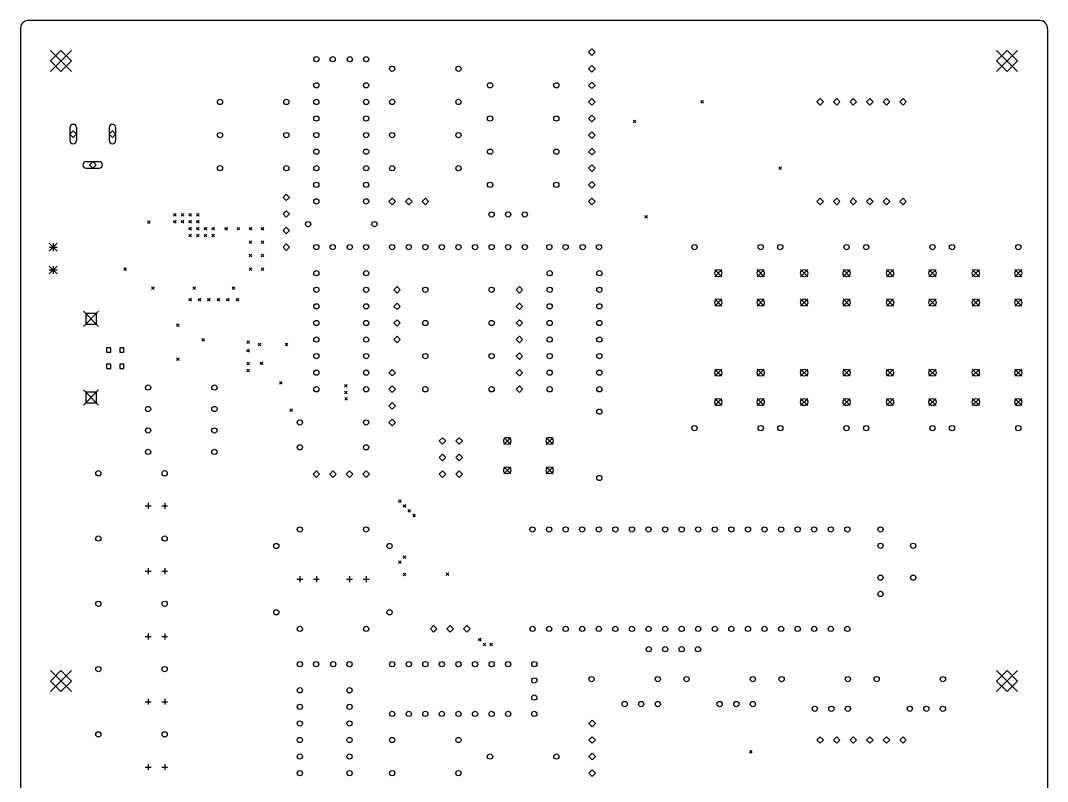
# Model space of a CAD drawing. Extents: x 30 to 189, y -256 to -24.
# Drawn here: x 31.7 to 189.1, y -140.2 to -23.7 of the extents above; entities that cross this region are included whole.
import ezdxf

# ---------------------------------------------------------------- set-up
doc = ezdxf.new("R2010")
doc.units = 0
doc.layers.add('BLACK', color=7, linetype='CONTINUOUS')

msp = doc.modelspace()

# ---------------------------------------------------------------- linework, layer by layer
at = {"layer": 'BLACK', "linetype": 'CONTINUOUS'}
for p, q in [((31.6985, -24.7815), (31.6985, -224.782)), ((187.96, -23.6541), (32.9596, -23.6541)), ((189.087, -24.9151), (189.087, -224.915)), ((36.2927, -28.2483), (39.4927, -31.4483)), ((39.4927, -28.2483), (36.2927, -31.4483)), ((37.8927, -28.2483), (36.2927, -29.8483)), ((39.4927, -29.8483), (37.8927, -28.2483)), ((119.25, -28), (118.75, -28.5)), ((119.75, -28.5), (119.25, -28)), ((181.293, -28.2482), (184.493, -31.4482)), ((184.493, -28.2482), (181.293, -31.4482)), ((182.893, -28.2482), (181.293, -29.8482)), ((184.493, -29.8482), (182.893, -28.2482)), ((36.2927, -29.8483), (37.8927, -31.4483)), ((37.8927, -31.4483), (39.4927, -29.8483)), ((118.75, -28.5), (119.25, -29)), ((119.25, -29), (119.75, -28.5)), ((181.293, -29.8482), (182.893, -31.4482)), ((182.893, -31.4482), (184.493, -29.8482)), ((119.25, -30.54), (118.75, -31.04)), ((118.75, -31.04), (119.25, -31.54)), ((119.75, -31.04), (119.25, -30.54)), ((119.25, -31.54), (119.75, -31.04)), ((119.25, -33.08), (118.75, -33.58)), ((118.75, -33.58), (119.25, -34.08)), ((119.75, -33.58), (119.25, -33.08)), ((119.25, -34.08), (119.75, -33.58)), ((119.25, -35.62), (118.75, -36.12)), ((118.75, -36.12), (119.25, -36.62)), ((119.75, -36.12), (119.25, -35.62)), ((119.25, -36.62), (119.75, -36.12)), ((135.952, -35.92), (136.352, -36.32)), ((136.352, -35.92), (135.952, -36.32)), ((154.25, -35.62), (153.75, -36.12)), ((153.75, -36.12), (154.25, -36.62)), ((154.75, -36.12), (154.25, -35.62)), ((154.25, -36.62), (154.75, -36.12)), ((156.79, -35.62), (156.29, -36.12)), ((156.29, -36.12), (156.79, -36.62)), ((157.29, -36.12), (156.79, -35.62)), ((156.79, -36.62), (157.29, -36.12)), ((159.33, -35.62), (158.83, -36.12)), ((158.83, -36.12), (159.33, -36.62)), ((159.83, -36.12), (159.33, -35.62)), ((159.33, -36.62), (159.83, -36.12)), ((161.87, -35.62), (161.37, -36.12)), ((161.37, -36.12), (161.87, -36.62)), ((162.37, -36.12), (161.87, -35.62)), ((161.87, -36.62), (162.37, -36.12)), ((164.41, -35.62), (163.91, -36.12)), ((163.91, -36.12), (164.41, -36.62)), ((164.91, -36.12), (164.41, -35.62)), ((164.41, -36.62), (164.91, -36.12)), ((166.95, -35.62), (166.45, -36.12)), ((166.45, -36.12), (166.95, -36.62)), ((167.45, -36.12), (166.95, -35.62)), ((166.95, -36.62), (167.45, -36.12)), ((119.25, -38.16), (118.75, -38.66)), ((118.75, -38.66), (119.25, -39.16)), ((119.75, -38.66), (119.25, -38.16)), ((119.25, -39.16), (119.75, -38.66)), ((125.605, -38.9105), (126.005, -39.3105)), ((126.005, -38.9105), (125.605, -39.3105)), ((39.27, -40.0525), (39.27, -42.0525)), ((39.77, -40.5525), (39.27, -41.0525)), ((40.27, -41.0525), (39.77, -40.5525)), ((40.27, -40.0525), (40.27, -42.0525)), ((45.27, -40.0525), (45.27, -42.0525)), ((45.77, -40.5525), (45.27, -41.0525)), ((46.27, -41.0525), (45.77, -40.5525)), ((46.27, -40.0525), (46.27, -42.0525)), ((119.25, -40.7), (118.75, -41.2)), ((119.75, -41.2), (119.25, -40.7)), ((39.27, -41.0525), (39.77, -41.5525)), ((39.77, -41.5525), (40.27, -41.0525)), ((45.27, -41.0525), (45.77, -41.5525)), ((45.77, -41.5525), (46.27, -41.0525)), ((118.75, -41.2), (119.25, -41.7)), ((119.25, -41.7), (119.75, -41.2)), ((119.25, -43.24), (118.75, -43.74)), ((118.75, -43.74), (119.25, -44.24)), ((119.75, -43.74), (119.25, -43.24)), ((119.25, -44.24), (119.75, -43.74)), ((41.77, -45.2525), (43.77, -45.2525)), ((42.77, -45.2525), (42.27, -45.7525)), ((43.27, -45.7525), (42.77, -45.2525)), ((41.77, -46.2525), (43.77, -46.2525)), ((42.27, -45.7525), (42.77, -46.2525)), ((42.77, -46.2525), (43.27, -45.7525)), ((119.25, -45.78), (118.75, -46.28)), ((118.75, -46.28), (119.25, -46.78)), ((119.75, -46.28), (119.25, -45.78)), ((119.25, -46.78), (119.75, -46.28)), ((147.943, -46.0773), (148.343, -46.4773)), ((148.343, -46.0773), (147.943, -46.4773)), ((119.25, -48.32), (118.75, -48.82)), ((119.75, -48.82), (119.25, -48.32)), ((72.435, -50.24), (71.935, -50.74)), ((72.935, -50.74), (72.435, -50.24)), ((118.75, -48.82), (119.25, -49.32)), ((119.25, -49.32), (119.75, -48.82)), ((71.935, -50.74), (72.435, -51.24)), ((72.435, -51.24), (72.935, -50.74)), ((88.66, -50.86), (88.16, -51.36)), ((88.16, -51.36), (88.66, -51.86)), ((89.16, -51.36), (88.66, -50.86)), ((88.66, -51.86), (89.16, -51.36)), ((91.2, -50.86), (90.7, -51.36)), ((90.7, -51.36), (91.2, -51.86)), ((91.7, -51.36), (91.2, -50.86)), ((91.2, -51.86), (91.7, -51.36)), ((93.74, -50.86), (93.24, -51.36)), ((93.24, -51.36), (93.74, -51.86)), ((94.24, -51.36), (93.74, -50.86)), ((93.74, -51.86), (94.24, -51.36)), ((119.25, -50.86), (118.75, -51.36)), ((118.75, -51.36), (119.25, -51.86)), ((119.75, -51.36), (119.25, -50.86)), ((119.25, -51.86), (119.75, -51.36)), ((154.25, -50.86), (153.75, -51.36)), ((153.75, -51.36), (154.25, -51.86)), ((154.75, -51.36), (154.25, -50.86)), ((154.25, -51.86), (154.75, -51.36)), ((156.79, -50.86), (156.29, -51.36)), ((156.29, -51.36), (156.79, -51.86)), ((157.29, -51.36), (156.79, -50.86)), ((156.79, -51.86), (157.29, -51.36)), ((159.33, -50.86), (158.83, -51.36)), ((158.83, -51.36), (159.33, -51.86)), ((159.83, -51.36), (159.33, -50.86)), ((159.33, -51.86), (159.83, -51.36)), ((161.87, -50.86), (161.37, -51.36)), ((161.37, -51.36), (161.87, -51.86)), ((162.37, -51.36), (161.87, -50.86)), ((161.87, -51.86), (162.37, -51.36)), ((164.41, -50.86), (163.91, -51.36)), ((163.91, -51.36), (164.41, -51.86)), ((164.91, -51.36), (164.41, -50.86)), ((164.41, -51.86), (164.91, -51.36)), ((166.95, -50.86), (166.45, -51.36)), ((166.45, -51.36), (166.95, -51.86)), ((167.45, -51.36), (166.95, -50.86)), ((166.95, -51.86), (167.45, -51.36)), ((55.13, -53.23), (55.53, -53.63)), ((55.53, -53.23), (55.13, -53.63)), ((56.3133, -53.23), (56.7133, -53.63)), ((56.7133, -53.23), (56.3133, -53.63)), ((57.4967, -53.23), (57.8967, -53.63)), ((57.8967, -53.23), (57.4967, -53.63)), ((58.68, -53.23), (59.08, -53.63)), ((59.08, -53.23), (58.68, -53.63)), ((72.435, -52.78), (71.935, -53.28)), ((71.935, -53.28), (72.435, -53.78)), ((72.935, -53.28), (72.435, -52.78)), ((72.435, -53.78), (72.935, -53.28)), ((51.17, -54.33), (51.57, -54.73)), ((51.57, -54.33), (51.17, -54.73)), ((55.13, -54.26), (55.53, -54.66)), ((55.53, -54.26), (55.13, -54.66)), ((56.3133, -54.26), (56.7133, -54.66)), ((56.7133, -54.26), (56.3133, -54.66)), ((57.4967, -54.26), (57.8967, -54.66)), ((57.8967, -54.26), (57.4967, -54.66)), ((58.68, -54.26), (59.08, -54.66)), ((59.08, -54.26), (58.68, -54.66)), ((127.39, -53.5209), (127.79, -53.9209)), ((127.79, -53.5209), (127.39, -53.9209)), ((57.49, -55.34), (57.89, -55.74)), ((57.89, -55.34), (57.49, -55.74)), ((57.49, -56.37), (57.89, -56.77)), ((57.89, -56.37), (57.49, -56.77)), ((58.6733, -55.34), (59.0733, -55.74)), ((59.0733, -55.34), (58.6733, -55.74)), ((58.6733, -56.37), (59.0733, -56.77)), ((59.0733, -56.37), (58.6733, -56.77)), ((59.8567, -55.34), (60.2567, -55.74)), ((60.2567, -55.34), (59.8567, -55.74)), ((59.8567, -56.37), (60.2567, -56.77)), ((60.2567, -56.37), (59.8567, -56.77)), ((61.04, -55.34), (61.44, -55.74)), ((61.44, -55.34), (61.04, -55.74)), ((61.04, -56.37), (61.44, -56.77)), ((61.44, -56.37), (61.04, -56.77)), ((63.0275, -55.34), (63.4275, -55.74)), ((63.4275, -55.34), (63.0275, -55.74)), ((64.875, -55.34), (65.275, -55.74)), ((65.275, -55.34), (64.875, -55.74)), ((66.7225, -55.34), (67.1225, -55.74)), ((67.1225, -55.34), (66.7225, -55.74)), ((68.57, -55.34), (68.97, -55.74)), ((68.97, -55.34), (68.57, -55.74)), ((72.435, -55.32), (71.935, -55.82)), ((71.935, -55.82), (72.435, -56.32)), ((72.935, -55.82), (72.435, -55.32)), ((72.435, -56.32), (72.935, -55.82)), ((36.11, -57.76), (37.31, -58.96)), ((37.31, -57.76), (36.11, -58.96)), ((36.71, -57.76), (36.71, -58.96)), ((66.7225, -57.4033), (67.1225, -57.8033)), ((67.1225, -57.4033), (66.7225, -57.8033)), ((68.57, -57.4033), (68.97, -57.8033)), ((68.97, -57.4033), (68.57, -57.8033)), ((72.435, -57.86), (71.935, -58.36)), ((72.935, -58.36), (72.435, -57.86)), ((36.11, -58.36), (37.31, -58.36)), ((66.7225, -59.4667), (67.1225, -59.8667)), ((67.1225, -59.4667), (66.7225, -59.8667)), ((68.57, -59.4667), (68.97, -59.8667)), ((68.97, -59.4667), (68.57, -59.8667)), ((71.935, -58.36), (72.435, -58.86)), ((72.435, -58.86), (72.935, -58.36)), ((36.11, -61.26), (37.31, -62.46)), ((37.31, -61.26), (36.11, -62.46)), ((36.71, -61.26), (36.71, -62.46)), ((36.11, -61.86), (37.31, -61.86)), ((47.51, -61.54), (47.91, -61.94)), ((47.91, -61.54), (47.51, -61.94)), ((66.7225, -61.53), (67.1225, -61.93)), ((67.1225, -61.53), (66.7225, -61.93)), ((68.57, -61.53), (68.97, -61.93)), ((68.97, -61.53), (68.57, -61.93)), ((138.093, -61.81), (139.193, -62.91)), ((139.193, -61.81), (138.093, -62.91)), ((144.593, -61.81), (145.693, -62.91)), ((145.693, -61.81), (144.593, -62.91)), ((151.253, -61.81), (152.353, -62.91)), ((152.353, -61.81), (151.253, -62.91)), ((157.753, -61.81), (158.853, -62.91)), ((158.853, -61.81), (157.753, -62.91)), ((164.413, -61.81), (165.513, -62.91)), ((165.513, -61.81), (164.413, -62.91)), ((170.913, -61.81), (172.013, -62.91)), ((172.013, -61.81), (170.913, -62.91)), ((177.573, -61.81), (178.673, -62.91)), ((178.673, -61.81), (177.573, -62.91)), ((184.073, -61.81), (185.173, -62.91)), ((185.173, -61.81), (184.073, -62.91)), ((51.78, -64.46), (52.18, -64.86)), ((52.18, -64.46), (51.78, -64.86)), ((58.11, -64.46), (58.51, -64.86)), ((58.51, -64.46), (58.11, -64.86)), ((64.11, -64.46), (64.51, -64.86)), ((64.51, -64.46), (64.11, -64.86)), ((89.4, -64.4), (88.9, -64.9)), ((89.9, -64.9), (89.4, -64.4)), ((108.147, -64.4), (107.647, -64.9)), ((108.647, -64.9), (108.147, -64.4)), ((88.9, -64.9), (89.4, -65.4)), ((89.4, -65.4), (89.9, -64.9)), ((107.647, -64.9), (108.147, -65.4)), ((108.147, -65.4), (108.647, -64.9)), ((57.4753, -66.21), (57.8753, -66.61)), ((57.8753, -66.21), (57.4753, -66.61)), ((58.9263, -66.21), (59.3263, -66.61)), ((59.3263, -66.21), (58.9263, -66.61)), ((60.3772, -66.21), (60.7772, -66.61)), ((60.7772, -66.21), (60.3772, -66.61)), ((61.8281, -66.21), (62.2281, -66.61)), ((62.2281, -66.21), (61.8281, -66.61)), ((63.2791, -66.21), (63.6791, -66.61)), ((63.6791, -66.21), (63.2791, -66.61)), ((64.73, -66.21), (65.13, -66.61)), ((65.13, -66.21), (64.73, -66.61)), ((89.4, -66.94), (88.9, -67.44)), ((88.9, -67.44), (89.4, -67.94)), ((89.9, -67.44), (89.4, -66.94)), ((89.4, -67.94), (89.9, -67.44)), ((108.147, -66.94), (107.647, -67.44)), ((107.647, -67.44), (108.147, -67.94)), ((108.647, -67.44), (108.147, -66.94)), ((108.147, -67.94), (108.647, -67.44)), ((138.093, -66.31), (139.193, -67.41)), ((139.193, -66.31), (138.093, -67.41)), ((144.593, -66.31), (145.693, -67.41)), ((145.693, -66.31), (144.593, -67.41)), ((151.253, -66.31), (152.353, -67.41)), ((152.353, -66.31), (151.253, -67.41)), ((157.753, -66.31), (158.853, -67.41)), ((158.853, -66.31), (157.753, -67.41)), ((164.413, -66.31), (165.513, -67.41)), ((165.513, -66.31), (164.413, -67.41)), ((170.913, -66.31), (172.013, -67.41)), ((172.013, -66.31), (170.913, -67.41)), ((177.573, -66.31), (178.673, -67.41)), ((178.673, -66.31), (177.573, -67.41)), ((184.073, -66.31), (185.173, -67.41)), ((185.173, -66.31), (184.073, -67.41)), ((41.3425, -68.185), (43.6725, -70.515)), ((43.6725, -68.185), (41.3425, -70.515)), ((43.3313, -68.5262), (41.6837, -68.5262)), ((41.6837, -68.5262), (41.6837, -70.1738)), ((43.3313, -70.1738), (43.3313, -68.5262)), ((41.6837, -70.1738), (43.3313, -70.1738)), ((55.6, -70.13), (56, -70.53)), ((56, -70.13), (55.6, -70.53)), ((89.4, -69.48), (88.9, -69.98)), ((88.9, -69.98), (89.4, -70.48)), ((89.9, -69.98), (89.4, -69.48)), ((89.4, -70.48), (89.9, -69.98)), ((108.147, -69.48), (107.647, -69.98)), ((107.647, -69.98), (108.147, -70.48)), ((108.647, -69.98), (108.147, -69.48)), ((108.147, -70.48), (108.647, -69.98)), ((59.4923, -72.3877), (59.8923, -72.7877)), ((59.8923, -72.3877), (59.4923, -72.7877)), ((89.4, -72.02), (88.9, -72.52)), ((89.9, -72.52), (89.4, -72.02)), ((108.147, -72.02), (107.647, -72.52)), ((108.647, -72.52), (108.147, -72.02)), ((45.5428, -73.7947), (44.8922, -73.7947)), ((44.8922, -73.7947), (44.8922, -74.4453)), ((45.5428, -74.4453), (45.5428, -73.7947)), ((47.5428, -73.7947), (46.8922, -73.7947)), ((46.8922, -73.7947), (46.8922, -74.4453)), ((47.5428, -74.4453), (47.5428, -73.7947)), ((66.3805, -72.725), (66.7805, -73.125)), ((66.7805, -72.725), (66.3805, -73.125)), ((68.13, -73.07), (68.53, -73.47)), ((68.53, -73.07), (68.13, -73.47)), ((72.235, -73.07), (72.635, -73.47)), ((72.635, -73.07), (72.235, -73.47)), ((88.9, -72.52), (89.4, -73.02)), ((89.4, -73.02), (89.9, -72.52)), ((107.647, -72.52), (108.147, -73.02)), ((108.147, -73.02), (108.647, -72.52)), ((44.8922, -74.4453), (45.5428, -74.4453)), ((46.8922, -74.4453), (47.5428, -74.4453)), ((55.6, -75.32), (56, -75.72)), ((56, -75.32), (55.6, -75.72)), ((66.3805, -74.025), (66.7805, -74.425)), ((66.7805, -74.025), (66.3805, -74.425)), ((108.147, -74.56), (107.647, -75.06)), ((107.647, -75.06), (108.147, -75.56)), ((108.647, -75.06), (108.147, -74.56)), ((108.147, -75.56), (108.647, -75.06)), ((45.5428, -76.2947), (44.8922, -76.2947)), ((44.8922, -76.2947), (44.8922, -76.9453)), ((44.8922, -76.9453), (45.5428, -76.9453)), ((45.5428, -76.9453), (45.5428, -76.2947)), ((47.5428, -76.2947), (46.8922, -76.2947)), ((46.8922, -76.2947), (46.8922, -76.9453)), ((46.8922, -76.9453), (47.5428, -76.9453)), ((47.5428, -76.9453), (47.5428, -76.2947)), ((66.3805, -75.975), (66.7805, -76.375)), ((66.7805, -75.975), (66.3805, -76.375)), ((66.3805, -77.07), (66.7805, -77.47)), ((66.7805, -77.07), (66.3805, -77.47)), ((68.44, -75.97), (68.84, -76.37)), ((68.84, -75.97), (68.44, -76.37)), ((88.66, -77.1), (88.16, -77.6)), ((89.16, -77.6), (88.66, -77.1)), ((108.147, -77.1), (107.647, -77.6)), ((108.647, -77.6), (108.147, -77.1)), ((138.093, -77.05), (139.193, -78.15)), ((139.193, -77.05), (138.093, -78.15)), ((144.593, -77.05), (145.693, -78.15)), ((145.693, -77.05), (144.593, -78.15)), ((151.253, -77.05), (152.353, -78.15)), ((152.353, -77.05), (151.253, -78.15)), ((157.753, -77.05), (158.853, -78.15)), ((158.853, -77.05), (157.753, -78.15)), ((164.413, -77.05), (165.513, -78.15)), ((165.513, -77.05), (164.413, -78.15)), ((170.913, -77.05), (172.013, -78.15)), ((172.013, -77.05), (170.913, -78.15)), ((177.573, -77.05), (178.673, -78.15)), ((178.673, -77.05), (177.573, -78.15)), ((184.073, -77.05), (185.173, -78.15)), ((185.173, -77.05), (184.073, -78.15)), ((88.16, -77.6), (88.66, -78.1)), ((88.66, -78.1), (89.16, -77.6)), ((107.647, -77.6), (108.147, -78.1)), ((108.147, -78.1), (108.647, -77.6)), ((41.3425, -80.225), (43.6725, -82.555)), ((43.6725, -80.225), (41.3425, -82.555)), ((71.3862, -78.9575), (71.7862, -79.3575)), ((71.7862, -78.9575), (71.3862, -79.3575)), ((81.3745, -79.3945), (81.7745, -79.7945)), ((81.7745, -79.3945), (81.3745, -79.7945)), ((88.66, -79.64), (88.16, -80.14)), ((88.16, -80.14), (88.66, -80.64)), ((89.16, -80.14), (88.66, -79.64)), ((88.66, -80.64), (89.16, -80.14)), ((108.147, -79.64), (107.647, -80.14)), ((107.647, -80.14), (108.147, -80.64)), ((108.647, -80.14), (108.147, -79.64)), ((108.147, -80.64), (108.647, -80.14)), ((43.3313, -80.5662), (41.6837, -80.5662)), ((41.6837, -80.5662), (41.6837, -82.2138)), ((43.3313, -82.2138), (43.3313, -80.5662)), ((81.3745, -80.4218), (81.7745, -80.8218)), ((81.7745, -80.4218), (81.3745, -80.8218)), ((81.3954, -81.4254), (81.7954, -81.8254)), ((81.7954, -81.4254), (81.3954, -81.8254)), ((138.093, -81.55), (139.193, -82.65)), ((139.193, -81.55), (138.093, -82.65)), ((144.593, -81.55), (145.693, -82.65)), ((145.693, -81.55), (144.593, -82.65)), ((151.253, -81.55), (152.353, -82.65)), ((152.353, -81.55), (151.253, -82.65)), ((157.753, -81.55), (158.853, -82.65)), ((158.853, -81.55), (157.753, -82.65)), ((164.413, -81.55), (165.513, -82.65)), ((165.513, -81.55), (164.413, -82.65)), ((170.913, -81.55), (172.013, -82.65)), ((172.013, -81.55), (170.913, -82.65)), ((177.573, -81.55), (178.673, -82.65)), ((178.673, -81.55), (177.573, -82.65)), ((184.073, -81.55), (185.173, -82.65)), ((185.173, -81.55), (184.073, -82.65)), ((41.6837, -82.2138), (43.3313, -82.2138)), ((72.98, -83.1395), (73.38, -83.5395)), ((73.38, -83.1395), (72.98, -83.5395)), ((88.66, -82.18), (88.16, -82.68)), ((88.16, -82.68), (88.66, -83.18)), ((89.16, -82.68), (88.66, -82.18)), ((88.66, -83.18), (89.16, -82.68)), ((88.66, -84.72), (88.16, -85.22)), ((89.16, -85.22), (88.66, -84.72)), ((88.16, -85.22), (88.66, -85.72)), ((88.66, -85.72), (89.16, -85.22)), ((96.37, -87.56), (95.87, -88.06)), ((95.87, -88.06), (96.37, -88.56)), ((96.87, -88.06), (96.37, -87.56)), ((96.37, -88.56), (96.87, -88.06)), ((98.91, -87.56), (98.41, -88.06)), ((98.41, -88.06), (98.91, -88.56)), ((99.41, -88.06), (98.91, -87.56)), ((98.91, -88.56), (99.41, -88.06)), ((105.745, -87.51), (106.845, -88.61)), ((106.845, -87.51), (105.745, -88.61)), ((112.245, -87.51), (113.345, -88.61)), ((113.345, -87.51), (112.245, -88.61)), ((96.37, -90.1), (95.87, -90.6)), ((95.87, -90.6), (96.37, -91.1)), ((96.87, -90.6), (96.37, -90.1)), ((96.37, -91.1), (96.87, -90.6)), ((98.91, -90.1), (98.41, -90.6)), ((98.41, -90.6), (98.91, -91.1)), ((99.41, -90.6), (98.91, -90.1)), ((98.91, -91.1), (99.41, -90.6)), ((77.04, -92.64), (76.54, -93.14)), ((77.54, -93.14), (77.04, -92.64)), ((79.58, -92.64), (79.08, -93.14)), ((80.08, -93.14), (79.58, -92.64)), ((82.12, -92.64), (81.62, -93.14)), ((82.62, -93.14), (82.12, -92.64)), ((84.66, -92.64), (84.16, -93.14)), ((85.16, -93.14), (84.66, -92.64)), ((96.37, -92.64), (95.87, -93.14)), ((96.87, -93.14), (96.37, -92.64)), ((98.91, -92.64), (98.41, -93.14)), ((99.41, -93.14), (98.91, -92.64)), ((105.745, -92.01), (106.845, -93.11)), ((106.845, -92.01), (105.745, -93.11)), ((112.245, -92.01), (113.345, -93.11)), ((113.345, -92.01), (112.245, -93.11)), ((76.54, -93.14), (77.04, -93.64)), ((77.04, -93.64), (77.54, -93.14)), ((79.08, -93.14), (79.58, -93.64)), ((79.58, -93.64), (80.08, -93.14)), ((81.62, -93.14), (82.12, -93.64)), ((82.12, -93.64), (82.62, -93.14)), ((84.16, -93.14), (84.66, -93.64)), ((84.66, -93.64), (85.16, -93.14)), ((95.87, -93.14), (96.37, -93.64)), ((96.37, -93.64), (96.87, -93.14)), ((98.41, -93.14), (98.91, -93.64)), ((98.91, -93.64), (99.41, -93.14)), ((51.25, -97.56), (51.25, -98.46)), ((53.79, -97.56), (53.79, -98.46)), ((89.6319, -97.0981), (90.0319, -97.4981)), ((90.0319, -97.0981), (89.6319, -97.4981)), ((50.8, -98.01), (51.7, -98.01)), ((53.34, -98.01), (54.24, -98.01)), ((90.3564, -97.8222), (90.7564, -98.2222)), ((90.7564, -97.8222), (90.3564, -98.2222)), ((91.0819, -98.5481), (91.4819, -98.9481)), ((91.4819, -98.5481), (91.0819, -98.9481)), ((91.8064, -99.27), (92.2064, -99.67)), ((92.2064, -99.27), (91.8064, -99.67)), ((89.6319, -106.445), (90.0319, -106.845)), ((90.0319, -106.445), (89.6319, -106.845)), ((90.3564, -105.684), (90.7564, -106.084)), ((90.7564, -105.684), (90.3564, -106.084)), ((50.8, -108.01), (51.7, -108.01)), ((51.25, -107.56), (51.25, -108.46)), ((53.34, -108.01), (54.24, -108.01)), ((53.79, -107.56), (53.79, -108.46)), ((90.3564, -108.312), (90.7564, -108.712)), ((90.7564, -108.312), (90.3564, -108.712)), ((96.9179, -108.284), (97.3179, -108.684)), ((97.3179, -108.284), (96.9179, -108.684)), ((74.05, -109.236), (74.95, -109.236)), ((74.5, -108.786), (74.5, -109.686)), ((76.59, -109.236), (77.49, -109.236)), ((77.04, -108.786), (77.04, -109.686)), ((81.67, -109.236), (82.57, -109.236)), ((82.12, -108.786), (82.12, -109.686)), ((84.21, -109.236), (85.11, -109.236)), ((84.66, -108.786), (84.66, -109.686)), ((95.01, -116.356), (94.51, -116.856)), ((95.51, -116.856), (95.01, -116.356)), ((97.55, -116.356), (97.05, -116.856)), ((98.05, -116.856), (97.55, -116.356)), ((100.09, -116.356), (99.59, -116.856)), ((100.59, -116.856), (100.09, -116.356)), ((50.8, -118.01), (51.7, -118.01)), ((51.25, -117.56), (51.25, -118.46)), ((53.34, -118.01), (54.24, -118.01)), ((53.79, -117.56), (53.79, -118.46)), ((94.51, -116.856), (95.01, -117.356)), ((95.01, -117.356), (95.51, -116.856)), ((97.05, -116.856), (97.55, -117.356)), ((97.55, -117.356), (98.05, -116.856)), ((99.59, -116.856), (100.09, -117.356)), ((100.09, -117.356), (100.59, -116.856)), ((101.884, -118.3), (102.284, -118.7)), ((102.284, -118.3), (101.884, -118.7)), ((102.6, -119.024), (103, -119.424)), ((103, -119.024), (102.6, -119.424)), ((103.65, -119.024), (104.05, -119.424)), ((104.05, -119.024), (103.65, -119.424)), ((36.2929, -123.248), (39.4929, -126.448)), ((39.4929, -123.248), (36.2929, -126.448)), ((37.8929, -123.248), (36.2929, -124.848)), ((39.4929, -124.848), (37.8929, -123.248)), ((181.293, -123.248), (184.493, -126.448)), ((184.493, -123.248), (181.293, -126.448)), ((182.893, -123.248), (181.293, -124.848)), ((184.493, -124.848), (182.893, -123.248)), ((36.2929, -124.848), (37.8929, -126.448)), ((37.8929, -126.448), (39.4929, -124.848)), ((181.293, -124.848), (182.893, -126.448)), ((182.893, -126.448), (184.493, -124.848)), ((50.8, -128.01), (51.7, -128.01)), ((51.25, -127.56), (51.25, -128.46)), ((53.34, -128.01), (54.24, -128.01)), ((53.79, -127.56), (53.79, -128.46)), ((119.3, -130.834), (118.8, -131.334)), ((118.8, -131.334), (119.3, -131.834)), ((119.8, -131.334), (119.3, -130.834)), ((119.3, -131.834), (119.8, -131.334)), ((119.3, -133.374), (118.8, -133.874)), ((119.8, -133.874), (119.3, -133.374)), ((154.25, -133.374), (153.75, -133.874)), ((154.75, -133.874), (154.25, -133.374)), ((156.79, -133.374), (156.29, -133.874)), ((157.29, -133.874), (156.79, -133.374)), ((159.33, -133.374), (158.83, -133.874)), ((159.83, -133.874), (159.33, -133.374)), ((161.87, -133.374), (161.37, -133.874)), ((162.37, -133.874), (161.87, -133.374)), ((164.41, -133.374), (163.91, -133.874)), ((164.91, -133.874), (164.41, -133.374)), ((166.95, -133.374), (166.45, -133.874)), ((167.45, -133.874), (166.95, -133.374)), ((118.8, -133.874), (119.3, -134.374)), ((119.3, -134.374), (119.8, -133.874)), ((153.75, -133.874), (154.25, -134.374)), ((154.25, -134.374), (154.75, -133.874)), ((156.29, -133.874), (156.79, -134.374)), ((156.79, -134.374), (157.29, -133.874)), ((158.83, -133.874), (159.33, -134.374)), ((159.33, -134.374), (159.83, -133.874)), ((161.37, -133.874), (161.87, -134.374)), ((161.87, -134.374), (162.37, -133.874)), ((163.91, -133.874), (164.41, -134.374)), ((164.41, -134.374), (164.91, -133.874)), ((166.45, -133.874), (166.95, -134.374)), ((166.95, -134.374), (167.45, -133.874)), ((119.3, -135.914), (118.8, -136.414)), ((118.8, -136.414), (119.3, -136.914)), ((119.8, -136.414), (119.3, -135.914)), ((119.3, -136.914), (119.8, -136.414)), ((143.4, -135.475), (143.8, -135.874)), ((143.8, -135.475), (143.4, -135.874)), ((50.8, -138.01), (51.7, -138.01)), ((51.25, -137.56), (51.25, -138.46)), ((53.34, -138.01), (54.24, -138.01)), ((53.79, -137.56), (53.79, -138.46)), ((119.3, -138.454), (118.8, -138.954)), ((119.8, -138.954), (119.3, -138.454)), ((118.8, -138.954), (119.3, -139.454)), ((119.3, -139.454), (119.8, -138.954))]:
    msp.add_line(p, q, dxfattribs=at)
at = {"layer": 'BLACK'}
for centre, radius in [((77.04, -29.58), 0.4), ((79.54, -29.58), 0.4), ((82.16, -29.58), 0.4), ((84.66, -29.58), 0.4), ((88.66, -31.04), 0.4), ((98.82, -31.04), 0.4), ((77.04, -33.58), 0.4), ((84.66, -33.58), 0.4), ((103.66, -33.58), 0.4), ((113.82, -33.58), 0.4), ((62.275, -36.12), 0.4), ((72.435, -36.12), 0.4), ((77.04, -36.12), 0.4), ((84.66, -36.12), 0.4), ((88.66, -36.12), 0.4), ((98.82, -36.12), 0.4), ((77.04, -38.66), 0.4), ((84.66, -38.66), 0.4), ((103.66, -38.66), 0.4), ((113.82, -38.66), 0.4), ((62.275, -41.2), 0.4), ((72.435, -41.2), 0.4), ((77.04, -41.2), 0.4), ((84.66, -41.2), 0.4), ((88.66, -41.2), 0.4), ((98.82, -41.2), 0.4), ((77.04, -43.74), 0.4), ((84.66, -43.74), 0.4), ((103.66, -43.74), 0.4), ((113.82, -43.74), 0.4), ((62.275, -46.28), 0.4), ((72.435, -46.28), 0.4), ((77.04, -46.28), 0.4), ((84.66, -46.28), 0.4), ((88.66, -46.28), 0.4), ((98.82, -46.28), 0.4), ((77.04, -48.82), 0.4), ((84.66, -48.82), 0.4), ((103.66, -48.82), 0.4), ((113.82, -48.82), 0.4), ((77.04, -51.36), 0.4), ((84.66, -51.36), 0.4), ((103.9, -53.36), 0.4), ((106.44, -53.36), 0.4), ((108.98, -53.36), 0.4), ((75.785, -54.845), 0.4), ((85.945, -54.845), 0.4), ((77.04, -58.36), 0.4), ((79.54, -58.36), 0.4), ((82.16, -58.36), 0.4), ((84.66, -58.36), 0.4), ((88.66, -58.36), 0.4), ((91.2, -58.36), 0.4), ((93.74, -58.36), 0.4), ((96.28, -58.36), 0.4), ((98.82, -58.36), 0.4), ((101.36, -58.36), 0.4), ((103.9, -58.36), 0.4), ((106.44, -58.36), 0.4), ((108.98, -58.36), 0.4), ((112.743, -58.36), 0.4), ((115.243, -58.36), 0.4), ((117.863, -58.36), 0.4), ((120.363, -58.36), 0.4), ((134.983, -58.36), 0.4), ((145.143, -58.36), 0.4), ((148.143, -58.36), 0.4), ((158.303, -58.36), 0.4), ((161.303, -58.36), 0.4), ((171.463, -58.36), 0.4), ((174.463, -58.36), 0.4), ((184.623, -58.36), 0.4), ((77.04, -62.36), 0.4), ((84.66, -62.36), 0.4), ((112.795, -62.36), 0.4), ((120.415, -62.36), 0.4), ((138.643, -62.36), 0.55), ((145.143, -62.36), 0.55), ((151.803, -62.36), 0.55), ((158.303, -62.36), 0.55), ((164.963, -62.36), 0.55), ((171.463, -62.36), 0.55), ((178.123, -62.36), 0.55), ((184.623, -62.36), 0.55), ((77.04, -64.9), 0.4), ((84.66, -64.9), 0.4), ((93.74, -64.9), 0.4), ((103.9, -64.9), 0.4), ((112.795, -64.9), 0.4), ((120.415, -64.9), 0.4), ((77.04, -67.44), 0.4), ((84.66, -67.44), 0.4), ((112.795, -67.44), 0.4), ((120.415, -67.44), 0.4), ((138.643, -66.86), 0.55), ((145.143, -66.86), 0.55), ((151.803, -66.86), 0.55), ((158.303, -66.86), 0.55), ((164.963, -66.86), 0.55), ((171.463, -66.86), 0.55), ((178.123, -66.86), 0.55), ((184.623, -66.86), 0.55), ((77.04, -69.98), 0.4), ((84.66, -69.98), 0.4), ((93.74, -69.98), 0.4), ((103.9, -69.98), 0.4), ((112.795, -69.98), 0.4), ((120.415, -69.98), 0.4), ((77.04, -72.52), 0.4), ((84.66, -72.52), 0.4), ((112.795, -72.52), 0.4), ((120.415, -72.52), 0.4), ((77.04, -75.06), 0.4), ((84.66, -75.06), 0.4), ((93.74, -75.06), 0.4), ((103.9, -75.06), 0.4), ((112.795, -75.06), 0.4), ((120.415, -75.06), 0.4), ((138.643, -77.6), 0.55), ((145.143, -77.6), 0.55), ((151.803, -77.6), 0.55), ((158.303, -77.6), 0.55), ((164.963, -77.6), 0.55), ((171.463, -77.6), 0.55), ((178.123, -77.6), 0.55), ((184.623, -77.6), 0.55), ((77.04, -77.6), 0.4), ((84.66, -77.6), 0.4), ((112.795, -77.6), 0.4), ((120.415, -77.6), 0.4), ((51.25, -79.882), 0.4), ((61.41, -79.882), 0.4), ((77.04, -80.14), 0.4), ((84.66, -80.14), 0.4), ((93.74, -80.14), 0.4), ((103.9, -80.14), 0.4), ((112.795, -80.14), 0.4), ((120.415, -80.14), 0.4), ((138.643, -82.1), 0.55), ((145.143, -82.1), 0.55), ((151.803, -82.1), 0.55), ((158.303, -82.1), 0.55), ((164.963, -82.1), 0.55), ((171.463, -82.1), 0.55), ((178.123, -82.1), 0.55), ((184.623, -82.1), 0.55), ((51.25, -83.164), 0.4), ((61.41, -83.164), 0.4), ((120.415, -83.58), 0.4), ((74.5, -85.22), 0.4), ((84.66, -85.22), 0.4), ((51.25, -86.446), 0.4), ((61.41, -86.446), 0.4), ((134.983, -86.1), 0.4), ((145.143, -86.1), 0.4), ((148.143, -86.1), 0.4), ((158.303, -86.1), 0.4), ((161.303, -86.1), 0.4), ((171.463, -86.1), 0.4), ((174.463, -86.1), 0.4), ((184.623, -86.1), 0.4), ((106.295, -88.06), 0.55), ((112.795, -88.06), 0.55), ((51.25, -89.728), 0.4), ((61.41, -89.728), 0.4), ((74.5, -89.03), 0.4), ((84.66, -89.03), 0.4), ((43.63, -93.01), 0.4), ((53.79, -93.01), 0.4), ((106.295, -92.56), 0.55), ((112.795, -92.56), 0.55), ((120.415, -93.74), 0.4), ((74.5, -101.617), 0.4), ((84.66, -101.617), 0.4), ((110.165, -101.617), 0.4), ((112.705, -101.617), 0.4), ((115.245, -101.617), 0.4), ((117.785, -101.617), 0.4), ((120.325, -101.617), 0.4), ((122.865, -101.617), 0.4), ((125.405, -101.617), 0.4), ((127.945, -101.617), 0.4), ((130.485, -101.617), 0.4), ((133.025, -101.617), 0.4), ((135.565, -101.617), 0.4), ((138.105, -101.617), 0.4), ((140.645, -101.617), 0.4), ((143.185, -101.617), 0.4), ((145.725, -101.617), 0.4), ((148.265, -101.617), 0.4), ((150.805, -101.617), 0.4), ((153.345, -101.617), 0.4), ((155.885, -101.617), 0.4), ((158.425, -101.617), 0.4), ((163.505, -101.617), 0.4), ((43.63, -103.01), 0.4), ((53.79, -103.01), 0.4), ((70.9, -104.156), 0.4), ((88.26, -104.156), 0.4), ((163.505, -104.117), 0.4), ((168.505, -104.117), 0.4), ((163.505, -108.996), 0.4), ((168.505, -108.996), 0.4), ((163.505, -111.496), 0.4), ((43.63, -113.01), 0.4), ((53.79, -113.01), 0.4), ((70.9, -114.316), 0.4), ((88.26, -114.316), 0.4), ((74.5, -116.856), 0.4), ((84.66, -116.856), 0.4), ((110.165, -116.856), 0.4), ((112.705, -116.856), 0.4), ((115.245, -116.856), 0.4), ((117.785, -116.856), 0.4), ((120.325, -116.856), 0.4), ((122.865, -116.856), 0.4), ((125.405, -116.856), 0.4), ((127.945, -116.856), 0.4), ((130.485, -116.856), 0.4), ((133.025, -116.856), 0.4), ((135.565, -116.856), 0.4), ((138.105, -116.856), 0.4), ((140.645, -116.856), 0.4), ((143.185, -116.856), 0.4), ((145.725, -116.856), 0.4), ((148.265, -116.856), 0.4), ((150.805, -116.856), 0.4), ((153.345, -116.856), 0.4), ((155.885, -116.856), 0.4), ((158.425, -116.856), 0.4), ((127.985, -119.966), 0.4), ((130.485, -119.966), 0.4), ((133.025, -119.966), 0.4), ((135.525, -119.966), 0.4), ((43.63, -123.01), 0.4), ((53.79, -123.01), 0.4), ((74.5, -122.254), 0.4), ((77, -122.254), 0.4), ((79.62, -122.254), 0.4), ((82.12, -122.254), 0.4), ((88.66, -122.254), 0.4), ((91.2, -122.254), 0.4), ((93.74, -122.254), 0.4), ((96.28, -122.254), 0.4), ((98.82, -122.254), 0.4), ((101.36, -122.254), 0.4), ((103.9, -122.254), 0.4), ((106.44, -122.254), 0.4), ((110.44, -122.254), 0.4), ((119.21, -124.551), 0.4), ((129.37, -124.551), 0.4), ((133.777, -124.551), 0.4), ((143.937, -124.551), 0.4), ((148.343, -124.551), 0.4), ((158.503, -124.551), 0.4), ((162.91, -124.551), 0.4), ((173.07, -124.551), 0.4), ((74.5, -126.254), 0.4), ((82.12, -126.254), 0.4), ((110.44, -124.754), 0.4), ((110.44, -127.374), 0.4), ((74.5, -128.794), 0.4), ((82.12, -128.794), 0.4), ((124.29, -128.367), 0.4), ((126.83, -128.367), 0.4), ((129.37, -128.367), 0.4), ((138.857, -128.367), 0.4), ((141.397, -128.367), 0.4), ((143.937, -128.367), 0.4), ((153.423, -129.087), 0.4), ((155.963, -129.087), 0.4), ((158.503, -129.087), 0.4), ((167.99, -129.087), 0.4), ((170.53, -129.087), 0.4), ((173.07, -129.087), 0.4), ((88.66, -129.874), 0.4), ((91.2, -129.874), 0.4), ((93.74, -129.874), 0.4), ((96.28, -129.874), 0.4), ((98.82, -129.874), 0.4), ((101.36, -129.874), 0.4), ((103.9, -129.874), 0.4), ((106.44, -129.874), 0.4), ((110.44, -129.874), 0.4), ((74.5, -131.334), 0.4), ((82.12, -131.334), 0.4), ((43.63, -133.01), 0.4), ((53.79, -133.01), 0.4), ((74.5, -133.874), 0.4), ((82.12, -133.874), 0.4), ((88.66, -133.874), 0.4), ((98.82, -133.874), 0.4), ((74.5, -136.414), 0.4), ((82.12, -136.414), 0.4), ((103.66, -136.414), 0.4), ((113.82, -136.414), 0.4), ((74.5, -138.954), 0.4), ((82.12, -138.954), 0.4), ((88.66, -138.954), 0.4), ((98.82, -138.954), 0.4)]:
    msp.add_circle(centre, radius, dxfattribs=at)
for centre, radius, start, end in [((32.8927, -24.8483), 1.1961, 86.7952, 176.799), ((187.893, -24.8483), 1.1961, -3.20227, 86.8), ((39.77, -40.0525), 0.5, 0, 180), ((45.77, -40.0525), 0.5, 0, 180), ((39.77, -42.0525), 0.5, 180, 360), ((45.77, -42.0525), 0.5, 180, 360), ((41.77, -45.7525), 0.5, 90, 270), ((43.77, -45.7525), 0.5, 270, 450)]:
    msp.add_arc(centre, radius, start, end, dxfattribs=at)

doc.saveas('drawing.dxf')
